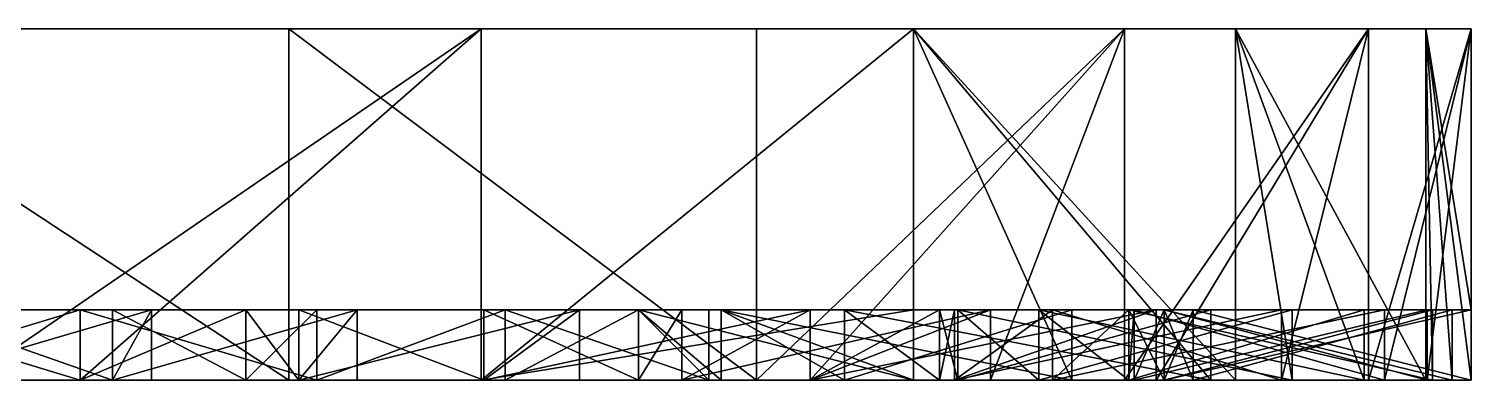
# Model space of a CAD drawing. Extents: x -15.8 to 15.2, y -17.4 to 0.1.
# Drawn here: x 4.87 to 15.15, y -17.4 to -14.89 of the extents above; entities that cross this region are included whole.
import ezdxf

# ---------------------------------------------------------------- set-up
doc = ezdxf.new("R2010")
doc.units = 0
doc.header["$MEASUREMENT"] = 0
doc.layers.add('LAYER14', color=7, linetype='CONTINUOUS')

msp = doc.modelspace()

# ---------------------------------------------------------------- linework, layer by layer
at = {"layer": 'LAYER14'}
for points in [[(2.903, -14.895, -12.981), (2.93, -14.895, -0.284), (6.72, -14.895, -11.624), (2.903, -14.895, -12.981)], [(6.72, -17.397, -11.624), (2.903, -14.895, -12.981), (6.72, -14.895, -11.624), (6.72, -17.397, -11.624)], [(2.903, -14.895, -12.981), (6.72, -17.397, -11.624), (2.903, -17.397, -12.981), (2.903, -14.895, -12.981)], [(6.72, -14.895, -11.624), (2.93, -14.895, -0.284), (3.46, -14.895, 0.647), (6.72, -14.895, -11.624)], [(6.72, -14.895, -11.624), (3.46, -14.895, 0.647), (3.73, -14.895, 1.684), (6.72, -14.895, -11.624)], [(6.72, -14.895, -11.624), (3.73, -14.895, 1.684), (4.434, -14.895, 16.958), (6.72, -14.895, -11.624)], [(6.72, -14.895, -11.624), (4.434, -14.895, 16.958), (8.093, -14.895, 15.218), (6.72, -14.895, -11.624)], [(4.434, -17.397, 16.958), (8.093, -14.895, 15.218), (4.434, -14.895, 16.958), (4.434, -17.397, 16.958)], [(8.093, -14.895, 15.218), (4.434, -17.397, 16.958), (5.233, -17.397, 16.578), (8.093, -14.895, 15.218)], [(8.093, -14.895, 15.218), (5.233, -17.397, 16.578), (8.093, -17.397, 15.218), (8.093, -14.895, 15.218)], [(6.72, -14.895, -11.624), (8.093, -14.895, 15.218), (10.056, -14.895, -9.325), (6.72, -14.895, -11.624)], [(10.056, -17.397, -9.325), (6.72, -14.895, -11.624), (10.056, -14.895, -9.325), (10.056, -17.397, -9.325)], [(6.72, -14.895, -11.624), (10.056, -17.397, -9.325), (6.72, -17.397, -11.624), (6.72, -14.895, -11.624)], [(10.056, -14.895, -9.325), (8.093, -14.895, 15.218), (11.176, -14.895, 12.591), (10.056, -14.895, -9.325)], [(8.093, -17.397, 15.218), (11.176, -14.895, 12.591), (8.093, -14.895, 15.218), (8.093, -17.397, 15.218)], [(11.176, -14.895, 12.591), (8.093, -17.397, 15.218), (11.176, -16.897, 12.591), (11.176, -14.895, 12.591)], [(10.056, -14.895, -9.325), (11.176, -14.895, 12.591), (12.683, -14.895, -6.242), (10.056, -14.895, -9.325)], [(12.683, -14.895, -6.242), (10.056, -17.397, -9.325), (10.056, -14.895, -9.325), (12.683, -14.895, -6.242)], [(10.056, -17.397, -9.325), (12.683, -14.895, -6.242), (10.44, -17.397, -8.874), (10.056, -17.397, -9.325)], [(10.44, -17.397, -8.874), (12.683, -14.895, -6.242), (11.727, -17.397, -7.363), (10.44, -17.397, -8.874)], [(12.683, -14.895, -6.242), (11.176, -14.895, 12.591), (13.475, -14.895, 9.256), (12.683, -14.895, -6.242)], [(11.176, -14.895, 12.591), (13.475, -17.397, 9.256), (13.475, -14.895, 9.256), (11.176, -14.895, 12.591)], [(13.475, -17.397, 9.256), (11.176, -14.895, 12.591), (13.298, -17.397, 9.513), (13.475, -17.397, 9.256)], [(13.298, -17.397, 9.513), (11.176, -14.895, 12.591), (12.306, -17.397, 10.953), (13.298, -17.397, 9.513)], [(12.306, -17.397, 10.953), (11.176, -14.895, 12.591), (11.176, -17.397, 12.591), (12.306, -17.397, 10.953)], [(11.176, -17.397, 12.591), (11.176, -14.895, 12.591), (11.176, -16.897, 12.591), (11.176, -17.397, 12.591)], [(11.727, -17.397, -7.363), (12.683, -14.895, -6.242), (12.683, -17.397, -6.242), (11.727, -17.397, -7.363)], [(12.683, -14.895, -6.242), (13.475, -14.895, 9.256), (14.422, -14.895, -2.583), (12.683, -14.895, -6.242)], [(14.422, -14.895, -2.583), (12.683, -17.397, -6.242), (12.683, -14.895, -6.242), (14.422, -14.895, -2.583)], [(12.683, -17.397, -6.242), (14.422, -14.895, -2.583), (12.909, -17.397, -5.766), (12.683, -17.397, -6.242)], [(12.909, -17.397, -5.766), (14.422, -14.895, -2.583), (13.803, -17.397, -3.886), (12.909, -17.397, -5.766)], [(14.422, -14.895, -2.583), (13.475, -14.895, 9.256), (14.832, -14.895, 5.439), (14.422, -14.895, -2.583)], [(13.475, -14.895, 9.256), (14.832, -17.397, 5.439), (14.832, -14.895, 5.439), (13.475, -14.895, 9.256)], [(14.832, -17.397, 5.439), (13.475, -14.895, 9.256), (14.391, -17.397, 6.68), (14.832, -17.397, 5.439)], [(14.391, -17.397, 6.68), (13.475, -14.895, 9.256), (13.879, -17.397, 8.119), (14.391, -17.397, 6.68)], [(13.879, -17.397, 8.119), (13.475, -14.895, 9.256), (13.475, -17.397, 9.256), (13.879, -17.397, 8.119)], [(13.803, -17.397, -3.886), (14.422, -14.895, -2.583), (14.422, -17.397, -2.583), (13.803, -17.397, -3.886)], [(14.422, -14.895, -2.583), (14.832, -14.895, 5.439), (15.155, -14.895, 1.401), (14.422, -14.895, -2.583)], [(15.155, -14.895, 1.401), (14.422, -17.397, -2.583), (14.422, -14.895, -2.583), (15.155, -14.895, 1.401)], [(14.422, -17.397, -2.583), (15.155, -14.895, 1.401), (14.536, -17.397, -1.963), (14.422, -17.397, -2.583)], [(14.536, -17.397, -1.963), (15.155, -14.895, 1.401), (14.841, -17.397, -0.304), (14.536, -17.397, -1.963)], [(14.832, -14.895, 5.439), (15.155, -16.897, 1.401), (15.155, -14.895, 1.401), (14.832, -14.895, 5.439)], [(15.155, -16.897, 1.401), (14.832, -14.895, 5.439), (15.155, -17.397, 1.401), (15.155, -16.897, 1.401)], [(15.155, -17.397, 1.401), (14.832, -14.895, 5.439), (15.019, -17.397, 3.102), (15.155, -17.397, 1.401)], [(15.019, -17.397, 3.102), (14.832, -14.895, 5.439), (14.88, -17.397, 4.836), (15.019, -17.397, 3.102)], [(14.88, -17.397, 4.836), (14.832, -14.895, 5.439), (14.832, -17.397, 5.439), (14.88, -17.397, 4.836)], [(14.841, -17.397, -0.304), (15.155, -14.895, 1.401), (15.155, -17.397, 1.401), (14.841, -17.397, -0.304)], [(15.155, -17.397, 1.401), (15.155, -14.895, 1.401), (15.155, -16.897, 1.401), (15.155, -17.397, 1.401)], [(-7.342, -16.897, 13.712), (-7.434, -16.897, -9.255), (9.805, -16.897, 10.981), (-7.342, -16.897, 13.712)], [(-7.1, -16.897, -9.511), (9.805, -16.897, 10.981), (-7.434, -16.897, -9.255), (-7.1, -16.897, -9.511)], [(-7.342, -16.897, 13.712), (9.805, -16.897, 10.981), (-7.1, -16.897, 13.898), (-7.342, -16.897, 13.712)], [(-7.1, -16.897, 13.898), (9.805, -16.897, 10.981), (-5.715, -16.897, 14.472), (-7.1, -16.897, 13.898)], [(9.805, -16.897, 10.981), (-7.1, -16.897, -9.511), (-6.649, -16.897, -9.698), (9.805, -16.897, 10.981)], [(9.805, -16.897, 10.981), (-6.649, -16.897, -9.698), (-5.816, -16.897, -10.043), (9.805, -16.897, 10.981)], [(9.805, -16.897, 10.981), (-5.816, -16.897, -10.043), (-5.01, -16.897, -10.377), (9.805, -16.897, 10.981)], [(-5.715, -16.897, 14.472), (9.805, -16.897, 10.981), (-4.287, -16.897, 15.063), (-5.715, -16.897, 14.472)], [(9.805, -16.897, 10.981), (-5.01, -16.897, -10.377), (-4.2, -16.897, -10.713), (9.805, -16.897, 10.981)], [(-4.287, -16.897, 15.063), (9.805, -16.897, 10.981), (-3.84, -16.897, 15.249), (-4.287, -16.897, 15.063)], [(9.805, -16.897, 10.981), (-4.2, -16.897, -10.713), (-3.84, -16.897, -10.861), (9.805, -16.897, 10.981)], [(-3.84, -16.897, 15.249), (9.805, -16.897, 10.981), (-2.78, -16.897, 15.388), (-3.84, -16.897, 15.249)], [(9.805, -16.897, 10.981), (-3.84, -16.897, -10.861), (-3.312, -16.897, -10.931), (9.805, -16.897, 10.981)], [(9.805, -16.897, 10.981), (-3.312, -16.897, -10.931), (-2.407, -16.897, -11.05), (9.805, -16.897, 10.981)], [(-2.78, -16.897, 15.388), (9.805, -16.897, 10.981), (-1.335, -16.897, 15.578), (-2.78, -16.897, 15.388)], [(9.805, -16.897, 10.981), (-2.407, -16.897, -11.05), (-1.379, -16.897, -11.186), (9.805, -16.897, 10.981)], [(9.805, -16.897, 10.981), (-1.379, -16.897, -11.186), (-0.342, -16.897, -11.322), (9.805, -16.897, 10.981)], [(-1.335, -16.897, 15.578), (9.805, -16.897, 10.981), (-0.342, -16.897, 15.709), (-1.335, -16.897, 15.578)], [(-0.342, -16.897, 15.709), (9.805, -16.897, 10.981), (0.303, -16.897, 15.624), (-0.342, -16.897, 15.709)], [(9.805, -16.897, 10.981), (-0.342, -16.897, -11.322), (0.595, -16.897, -11.199), (9.805, -16.897, 10.981)], [(0.303, -16.897, 15.624), (9.805, -16.897, 10.981), (2.095, -16.897, 15.388), (0.303, -16.897, 15.624)], [(9.805, -16.897, 10.981), (0.595, -16.897, -11.199), (1.034, -16.897, -11.141), (9.805, -16.897, 10.981)], [(9.805, -16.897, 10.981), (1.034, -16.897, -11.141), (2.344, -16.897, -10.968), (9.805, -16.897, 10.981)], [(2.095, -16.897, 15.388), (9.805, -16.897, 10.981), (3.156, -16.897, 15.249), (2.095, -16.897, 15.388)], [(9.805, -16.897, 10.981), (2.344, -16.897, -10.968), (3.156, -16.897, -10.861), (9.805, -16.897, 10.981)], [(3.156, -16.897, 15.249), (9.805, -16.897, 10.981), (3.578, -16.897, 15.074), (3.156, -16.897, 15.249)], [(9.805, -16.897, 10.981), (3.156, -16.897, -10.861), (4.029, -16.897, -10.5), (9.805, -16.897, 10.981)], [(3.578, -17.397, 15.074), (5.233, -16.897, 14.388), (3.578, -16.897, 15.074), (3.578, -17.397, 15.074)], [(5.233, -16.897, 14.388), (3.578, -17.397, 15.074), (5.233, -17.397, 14.388), (5.233, -16.897, 14.388)], [(3.578, -16.897, 15.074), (9.805, -16.897, 10.981), (5.233, -16.897, 14.388), (3.578, -16.897, 15.074)], [(5.233, -16.897, 16.578), (3.578, -16.897, 15.074), (5.233, -16.897, 14.388), (5.233, -16.897, 16.578)], [(5.233, -17.397, 16.578), (3.578, -16.897, 15.074), (5.233, -16.897, 16.578), (5.233, -17.397, 16.578)], [(3.578, -16.897, 15.074), (5.233, -17.397, 16.578), (3.578, -17.397, 15.074), (3.578, -16.897, 15.074)], [(5.462, -17.397, -9.906), (4.029, -16.897, -10.5), (5.462, -16.897, -9.906), (5.462, -17.397, -9.906)], [(4.029, -16.897, -10.5), (5.462, -17.397, -9.906), (4.029, -17.397, -10.5), (4.029, -16.897, -10.5)], [(9.805, -16.897, 10.981), (4.029, -16.897, -10.5), (5.462, -16.897, -9.906), (9.805, -16.897, 10.981)], [(5.742, -16.897, -11.972), (5.462, -16.897, -9.906), (4.029, -16.897, -10.5), (5.742, -16.897, -11.972)], [(4.029, -17.397, -10.5), (5.742, -16.897, -11.972), (4.029, -16.897, -10.5), (4.029, -17.397, -10.5)], [(5.742, -16.897, -11.972), (4.029, -17.397, -10.5), (5.742, -17.397, -11.972), (5.742, -16.897, -11.972)], [(5.233, -16.897, 14.388), (9.805, -16.897, 10.981), (6.415, -16.897, 13.898), (5.233, -16.897, 14.388)], [(6.415, -16.897, 13.898), (6.921, -16.897, 15.775), (5.233, -16.897, 14.388), (6.415, -16.897, 13.898)], [(5.233, -17.397, 16.578), (5.233, -16.897, 14.388), (5.233, -17.397, 14.388), (5.233, -17.397, 16.578)], [(5.233, -16.897, 14.388), (5.233, -17.397, 16.578), (5.233, -16.897, 16.578), (5.233, -16.897, 14.388)], [(6.921, -17.397, 15.775), (5.233, -16.897, 14.388), (6.921, -16.897, 15.775), (6.921, -17.397, 15.775)], [(5.233, -16.897, 14.388), (6.921, -17.397, 15.775), (5.233, -17.397, 14.388), (5.233, -16.897, 14.388)], [(5.233, -17.397, 14.388), (6.415, -16.897, 13.898), (5.233, -16.897, 14.388), (5.233, -17.397, 14.388)], [(6.415, -16.897, 13.898), (5.233, -17.397, 14.388), (6.415, -17.397, 13.898), (6.415, -16.897, 13.898)], [(9.805, -16.897, 10.981), (5.462, -16.897, -9.906), (6.415, -16.897, -9.511), (9.805, -16.897, 10.981)], [(7.208, -16.897, -11.288), (6.415, -16.897, -9.511), (5.462, -16.897, -9.906), (7.208, -16.897, -11.288)], [(5.462, -17.397, -9.906), (7.208, -16.897, -11.288), (5.462, -16.897, -9.906), (5.462, -17.397, -9.906)], [(7.208, -16.897, -11.288), (5.462, -17.397, -9.906), (7.208, -17.397, -11.288), (7.208, -16.897, -11.288)], [(5.462, -17.397, -9.906), (5.742, -16.897, -11.972), (5.742, -17.397, -11.972), (5.462, -17.397, -9.906)], [(5.742, -16.897, -11.972), (5.462, -17.397, -9.906), (5.462, -16.897, -9.906), (5.742, -16.897, -11.972)], [(6.415, -17.397, -9.511), (5.462, -16.897, -9.906), (6.415, -16.897, -9.511), (6.415, -17.397, -9.511)], [(5.462, -16.897, -9.906), (6.415, -17.397, -9.511), (5.462, -17.397, -9.906), (5.462, -16.897, -9.906)], [(6.415, -16.897, 13.898), (9.805, -16.897, 10.981), (6.921, -16.897, 13.51), (6.415, -16.897, 13.898)], [(9.805, -16.897, 10.981), (6.415, -16.897, -9.511), (6.791, -16.897, -9.223), (9.805, -16.897, 10.981)], [(6.415, -16.897, -9.511), (7.208, -16.897, -11.288), (6.791, -16.897, -9.223), (6.415, -16.897, -9.511)], [(6.791, -17.397, -9.223), (6.415, -16.897, -9.511), (6.791, -16.897, -9.223), (6.791, -17.397, -9.223)], [(6.415, -16.897, -9.511), (6.791, -17.397, -9.223), (6.415, -17.397, -9.511), (6.415, -16.897, -9.511)], [(6.921, -16.897, 15.775), (6.415, -16.897, 13.898), (6.921, -16.897, 13.51), (6.921, -16.897, 15.775)], [(6.415, -17.397, 13.898), (6.921, -16.897, 13.51), (6.415, -16.897, 13.898), (6.415, -17.397, 13.898)], [(6.921, -16.897, 13.51), (6.415, -17.397, 13.898), (6.921, -17.397, 13.51), (6.921, -16.897, 13.51)], [(8.111, -17.397, -8.21), (6.791, -16.897, -9.223), (8.111, -16.897, -8.21), (8.111, -17.397, -8.21)], [(6.791, -16.897, -9.223), (8.111, -17.397, -8.21), (6.791, -17.397, -9.223), (6.791, -16.897, -9.223)], [(9.805, -16.897, 10.981), (6.791, -16.897, -9.223), (8.111, -16.897, -8.21), (9.805, -16.897, 10.981)], [(8.795, -16.897, -10.194), (8.111, -16.897, -8.21), (6.791, -16.897, -9.223), (8.795, -16.897, -10.194)], [(6.791, -17.397, -9.223), (8.795, -16.897, -10.194), (6.791, -16.897, -9.223), (6.791, -17.397, -9.223)], [(8.795, -16.897, -10.194), (6.791, -17.397, -9.223), (8.795, -17.397, -10.194), (8.795, -16.897, -10.194)], [(6.791, -17.397, -9.223), (7.208, -16.897, -11.288), (7.208, -17.397, -11.288), (6.791, -17.397, -9.223)], [(7.208, -16.897, -11.288), (6.791, -17.397, -9.223), (6.791, -16.897, -9.223), (7.208, -16.897, -11.288)], [(6.921, -17.397, 13.51), (8.263, -16.897, 12.48), (6.921, -16.897, 13.51), (6.921, -17.397, 13.51)], [(8.263, -16.897, 12.48), (6.921, -17.397, 13.51), (8.263, -17.397, 12.48), (8.263, -16.897, 12.48)], [(6.921, -16.897, 13.51), (9.805, -16.897, 10.981), (8.263, -16.897, 12.48), (6.921, -16.897, 13.51)], [(8.263, -16.897, 15.074), (6.921, -16.897, 13.51), (8.263, -16.897, 12.48), (8.263, -16.897, 15.074)], [(6.921, -17.397, 15.775), (6.921, -16.897, 13.51), (6.921, -17.397, 13.51), (6.921, -17.397, 15.775)], [(6.921, -16.897, 13.51), (6.921, -17.397, 15.775), (6.921, -16.897, 15.775), (6.921, -16.897, 13.51)], [(8.263, -16.897, 15.074), (6.921, -17.397, 13.51), (6.921, -16.897, 13.51), (8.263, -16.897, 15.074)], [(6.921, -17.397, 13.51), (8.263, -16.897, 15.074), (8.263, -17.397, 15.074), (6.921, -17.397, 13.51)], [(11.176, -16.897, 12.591), (8.093, -17.397, 15.218), (11.176, -17.397, 12.591), (11.176, -16.897, 12.591)], [(9.805, -16.897, 10.981), (8.111, -16.897, -8.21), (9.214, -16.897, -7.363), (9.805, -16.897, 10.981)], [(10.44, -16.897, -8.874), (9.214, -16.897, -7.363), (8.111, -16.897, -8.21), (10.44, -16.897, -8.874)], [(8.111, -17.397, -8.21), (10.44, -16.897, -8.874), (8.111, -16.897, -8.21), (8.111, -17.397, -8.21)], [(10.44, -16.897, -8.874), (8.111, -17.397, -8.21), (10.44, -17.397, -8.874), (10.44, -16.897, -8.874)], [(8.111, -17.397, -8.21), (8.795, -16.897, -10.194), (8.795, -17.397, -10.194), (8.111, -17.397, -8.21)], [(8.795, -16.897, -10.194), (8.111, -17.397, -8.21), (8.111, -16.897, -8.21), (8.795, -16.897, -10.194)], [(9.214, -17.397, -7.363), (8.111, -16.897, -8.21), (9.214, -16.897, -7.363), (9.214, -17.397, -7.363)], [(8.111, -16.897, -8.21), (9.214, -17.397, -7.363), (8.111, -17.397, -8.21), (8.111, -16.897, -8.21)], [(8.263, -16.897, 12.48), (9.805, -16.897, 10.981), (9.214, -16.897, 11.75), (8.263, -16.897, 12.48)], [(9.718, -16.897, 13.834), (8.263, -16.897, 12.48), (9.214, -16.897, 11.75), (9.718, -16.897, 13.834)], [(8.263, -17.397, 15.074), (8.263, -16.897, 12.48), (8.263, -17.397, 12.48), (8.263, -17.397, 15.074)], [(8.263, -16.897, 12.48), (8.263, -17.397, 15.074), (8.263, -16.897, 15.074), (8.263, -16.897, 12.48)], [(9.718, -17.397, 13.834), (8.263, -16.897, 12.48), (9.718, -16.897, 13.834), (9.718, -17.397, 13.834)], [(8.263, -16.897, 12.48), (9.718, -17.397, 13.834), (8.263, -17.397, 12.48), (8.263, -16.897, 12.48)], [(8.263, -17.397, 12.48), (9.214, -16.897, 11.75), (8.263, -16.897, 12.48), (8.263, -17.397, 12.48)], [(9.214, -16.897, 11.75), (8.263, -17.397, 12.48), (9.214, -17.397, 11.75), (9.214, -16.897, 11.75)], [(9.805, -16.897, 10.981), (9.214, -16.897, -7.363), (9.524, -16.897, -6.959), (9.805, -16.897, 10.981)], [(9.214, -16.897, -7.363), (10.44, -16.897, -8.874), (9.524, -16.897, -6.959), (9.214, -16.897, -7.363)], [(9.524, -16.897, -6.959), (9.214, -17.397, -7.363), (9.214, -16.897, -7.363), (9.524, -16.897, -6.959)], [(9.214, -17.397, -7.363), (9.524, -16.897, -6.959), (9.524, -17.397, -6.959), (9.214, -17.397, -7.363)], [(9.214, -16.897, 11.75), (9.805, -17.397, 10.981), (9.805, -16.897, 10.981), (9.214, -16.897, 11.75)], [(9.805, -17.397, 10.981), (9.214, -16.897, 11.75), (9.214, -17.397, 11.75), (9.805, -17.397, 10.981)], [(11.176, -16.897, 12.591), (9.214, -16.897, 11.75), (9.805, -16.897, 10.981), (11.176, -16.897, 12.591)], [(9.718, -17.397, 13.834), (9.214, -16.897, 11.75), (9.214, -17.397, 11.75), (9.718, -17.397, 13.834)], [(9.214, -16.897, 11.75), (9.718, -17.397, 13.834), (9.718, -16.897, 13.834), (9.214, -16.897, 11.75)], [(11.176, -17.397, 12.591), (9.214, -16.897, 11.75), (11.176, -16.897, 12.591), (11.176, -17.397, 12.591)], [(9.214, -16.897, 11.75), (11.176, -17.397, 12.591), (9.214, -17.397, 11.75), (9.214, -16.897, 11.75)], [(10.44, -16.897, -5.766), (9.524, -17.397, -6.959), (9.524, -16.897, -6.959), (10.44, -16.897, -5.766)], [(9.524, -17.397, -6.959), (10.44, -16.897, -5.766), (10.44, -17.397, -5.766), (9.524, -17.397, -6.959)], [(9.805, -16.897, 10.981), (9.524, -16.897, -6.959), (10.44, -16.897, -5.766), (9.805, -16.897, 10.981)], [(9.524, -17.397, -6.959), (10.44, -16.897, -8.874), (10.44, -17.397, -8.874), (9.524, -17.397, -6.959)], [(10.44, -16.897, -8.874), (9.524, -17.397, -6.959), (9.524, -16.897, -6.959), (10.44, -16.897, -8.874)], [(9.524, -17.397, -6.959), (11.727, -16.897, -7.363), (9.524, -16.897, -6.959), (9.524, -17.397, -6.959)], [(11.727, -16.897, -7.363), (9.524, -17.397, -6.959), (11.727, -17.397, -7.363), (11.727, -16.897, -7.363)], [(11.727, -16.897, -7.363), (10.44, -16.897, -5.766), (9.524, -16.897, -6.959), (11.727, -16.897, -7.363)], [(9.805, -16.897, 10.981), (10.684, -17.397, 9.835), (10.684, -16.897, 9.835), (9.805, -16.897, 10.981)], [(10.684, -17.397, 9.835), (9.805, -16.897, 10.981), (9.805, -17.397, 10.981), (10.684, -17.397, 9.835)], [(9.805, -16.897, 10.981), (10.44, -16.897, -5.766), (10.684, -16.897, 9.835), (9.805, -16.897, 10.981)], [(12.306, -16.897, 10.953), (9.805, -16.897, 10.981), (10.684, -16.897, 9.835), (12.306, -16.897, 10.953)], [(11.176, -17.397, 12.591), (9.805, -16.897, 10.981), (9.805, -17.397, 10.981), (11.176, -17.397, 12.591)], [(9.805, -16.897, 10.981), (11.176, -17.397, 12.591), (11.176, -16.897, 12.591), (9.805, -16.897, 10.981)], [(12.306, -17.397, 10.953), (9.805, -16.897, 10.981), (12.306, -16.897, 10.953), (12.306, -17.397, 10.953)], [(9.805, -16.897, 10.981), (12.306, -17.397, 10.953), (9.805, -17.397, 10.981), (9.805, -16.897, 10.981)], [(10.684, -16.897, 9.835), (10.44, -16.897, -5.766), (11.362, -16.897, -4.564), (10.684, -16.897, 9.835)], [(12.909, -16.897, -5.766), (11.362, -16.897, -4.564), (10.44, -16.897, -5.766), (12.909, -16.897, -5.766)], [(10.44, -17.397, -5.766), (12.909, -16.897, -5.766), (10.44, -16.897, -5.766), (10.44, -17.397, -5.766)], [(12.909, -16.897, -5.766), (10.44, -17.397, -5.766), (12.909, -17.397, -5.766), (12.909, -16.897, -5.766)], [(10.44, -17.397, -5.766), (11.727, -16.897, -7.363), (11.727, -17.397, -7.363), (10.44, -17.397, -5.766)], [(11.727, -16.897, -7.363), (10.44, -17.397, -5.766), (10.44, -16.897, -5.766), (11.727, -16.897, -7.363)], [(11.362, -16.897, -4.564), (10.44, -17.397, -5.766), (10.44, -16.897, -5.766), (11.362, -16.897, -4.564)], [(10.44, -17.397, -5.766), (11.362, -16.897, -4.564), (11.362, -17.397, -4.564), (10.44, -17.397, -5.766)], [(10.684, -16.897, 9.835), (11.362, -16.897, -4.564), (11.362, -16.897, 8.951), (10.684, -16.897, 9.835)], [(11.362, -16.897, 8.951), (13.298, -16.897, 9.513), (10.684, -16.897, 9.835), (11.362, -16.897, 8.951)], [(10.684, -17.397, 9.835), (12.306, -16.897, 10.953), (10.684, -16.897, 9.835), (10.684, -17.397, 9.835)], [(12.306, -16.897, 10.953), (10.684, -17.397, 9.835), (12.306, -17.397, 10.953), (12.306, -16.897, 10.953)], [(13.298, -17.397, 9.513), (10.684, -16.897, 9.835), (13.298, -16.897, 9.513), (13.298, -17.397, 9.513)], [(10.684, -16.897, 9.835), (13.298, -17.397, 9.513), (10.684, -17.397, 9.835), (10.684, -16.897, 9.835)], [(10.684, -16.897, 9.835), (11.362, -17.397, 8.951), (11.362, -16.897, 8.951), (10.684, -16.897, 9.835)], [(11.362, -17.397, 8.951), (10.684, -16.897, 9.835), (10.684, -17.397, 9.835), (11.362, -17.397, 8.951)], [(11.362, -16.897, 8.951), (11.362, -16.897, -4.564), (11.494, -16.897, 8.634), (11.362, -16.897, 8.951)], [(11.494, -16.897, 8.634), (11.362, -16.897, -4.564), (11.47, -16.897, -4.303), (11.494, -16.897, 8.634)], [(11.362, -16.897, -4.564), (12.909, -16.897, -5.766), (11.47, -16.897, -4.303), (11.362, -16.897, -4.564)], [(13.298, -16.897, 9.513), (11.362, -16.897, 8.951), (11.494, -16.897, 8.634), (13.298, -16.897, 9.513)], [(11.47, -16.897, -4.303), (11.362, -17.397, -4.564), (11.362, -16.897, -4.564), (11.47, -16.897, -4.303)], [(11.362, -17.397, -4.564), (11.47, -16.897, -4.303), (11.47, -17.397, -4.303), (11.362, -17.397, -4.564)], [(11.362, -16.897, 8.951), (11.494, -17.397, 8.634), (11.494, -16.897, 8.634), (11.362, -16.897, 8.951)], [(11.494, -17.397, 8.634), (11.362, -16.897, 8.951), (11.362, -17.397, 8.951), (11.494, -17.397, 8.634)], [(12.169, -16.897, -2.617), (11.47, -17.397, -4.303), (11.47, -16.897, -4.303), (12.169, -16.897, -2.617)], [(11.47, -17.397, -4.303), (12.169, -16.897, -2.617), (12.169, -17.397, -2.617), (11.47, -17.397, -4.303)], [(11.494, -16.897, 8.634), (11.47, -16.897, -4.303), (12.169, -16.897, -2.617), (11.494, -16.897, 8.634)], [(13.803, -16.897, -3.886), (12.169, -16.897, -2.617), (11.47, -16.897, -4.303), (13.803, -16.897, -3.886)], [(11.47, -17.397, -4.303), (13.803, -16.897, -3.886), (11.47, -16.897, -4.303), (11.47, -17.397, -4.303)], [(13.803, -16.897, -3.886), (11.47, -17.397, -4.303), (13.803, -17.397, -3.886), (13.803, -16.897, -3.886)], [(11.47, -17.397, -4.303), (12.909, -16.897, -5.766), (12.909, -17.397, -5.766), (11.47, -17.397, -4.303)], [(12.909, -16.897, -5.766), (11.47, -17.397, -4.303), (11.47, -16.897, -4.303), (12.909, -16.897, -5.766)], [(11.494, -16.897, 8.634), (12.169, -16.897, -2.617), (12.072, -16.897, 7.238), (11.494, -16.897, 8.634)], [(13.879, -16.897, 8.119), (11.494, -16.897, 8.634), (12.072, -16.897, 7.238), (13.879, -16.897, 8.119)], [(11.494, -16.897, 8.634), (12.072, -17.397, 7.238), (12.072, -16.897, 7.238), (11.494, -16.897, 8.634)], [(12.072, -17.397, 7.238), (11.494, -16.897, 8.634), (11.494, -17.397, 8.634), (12.072, -17.397, 7.238)], [(11.494, -17.397, 8.634), (13.298, -16.897, 9.513), (11.494, -16.897, 8.634), (11.494, -17.397, 8.634)], [(13.298, -16.897, 9.513), (11.494, -17.397, 8.634), (13.298, -17.397, 9.513), (13.298, -16.897, 9.513)], [(13.879, -17.397, 8.119), (11.494, -16.897, 8.634), (13.879, -16.897, 8.119), (13.879, -17.397, 8.119)], [(11.494, -16.897, 8.634), (13.879, -17.397, 8.119), (11.494, -17.397, 8.634), (11.494, -16.897, 8.634)], [(12.072, -16.897, 7.238), (12.712, -17.397, 5.691), (12.712, -16.897, 5.691), (12.072, -16.897, 7.238)], [(12.712, -17.397, 5.691), (12.072, -16.897, 7.238), (12.072, -17.397, 7.238), (12.712, -17.397, 5.691)], [(12.072, -16.897, 7.238), (12.169, -16.897, -2.617), (12.712, -16.897, 5.691), (12.072, -16.897, 7.238)], [(14.391, -16.897, 6.68), (12.072, -16.897, 7.238), (12.712, -16.897, 5.691), (14.391, -16.897, 6.68)], [(12.072, -17.397, 7.238), (13.879, -16.897, 8.119), (12.072, -16.897, 7.238), (12.072, -17.397, 7.238)], [(13.879, -16.897, 8.119), (12.072, -17.397, 7.238), (13.879, -17.397, 8.119), (13.879, -16.897, 8.119)], [(14.391, -17.397, 6.68), (12.072, -16.897, 7.238), (14.391, -16.897, 6.68), (14.391, -17.397, 6.68)], [(12.072, -16.897, 7.238), (14.391, -17.397, 6.68), (12.072, -17.397, 7.238), (12.072, -16.897, 7.238)], [(12.712, -16.897, 5.691), (12.169, -16.897, -2.617), (12.712, -16.897, -1.305), (12.712, -16.897, 5.691)], [(14.536, -16.897, -1.963), (12.712, -16.897, -1.305), (12.169, -16.897, -2.617), (14.536, -16.897, -1.963)], [(12.169, -17.397, -2.617), (14.536, -16.897, -1.963), (12.169, -16.897, -2.617), (12.169, -17.397, -2.617)], [(14.536, -16.897, -1.963), (12.169, -17.397, -2.617), (14.536, -17.397, -1.963), (14.536, -16.897, -1.963)], [(13.803, -17.397, -3.886), (12.169, -16.897, -2.617), (13.803, -16.897, -3.886), (13.803, -17.397, -3.886)], [(12.169, -16.897, -2.617), (13.803, -17.397, -3.886), (12.169, -17.397, -2.617), (12.169, -16.897, -2.617)], [(12.712, -16.897, -1.305), (12.169, -17.397, -2.617), (12.169, -16.897, -2.617), (12.712, -16.897, -1.305)], [(12.169, -17.397, -2.617), (12.712, -16.897, -1.305), (12.712, -17.397, -1.305), (12.169, -17.397, -2.617)], [(12.712, -16.897, 5.691), (12.712, -16.897, -1.305), (12.965, -16.897, 3.771), (12.712, -16.897, 5.691)], [(12.965, -16.897, 3.771), (12.712, -16.897, -1.305), (12.75, -16.897, -1.017), (12.965, -16.897, 3.771)], [(12.712, -16.897, -1.305), (14.536, -16.897, -1.963), (12.75, -16.897, -1.017), (12.712, -16.897, -1.305)], [(14.88, -16.897, 4.836), (12.712, -16.897, 5.691), (12.965, -16.897, 3.771), (14.88, -16.897, 4.836)], [(12.712, -16.897, 5.691), (12.965, -17.397, 3.771), (12.965, -16.897, 3.771), (12.712, -16.897, 5.691)], [(12.965, -17.397, 3.771), (12.712, -16.897, 5.691), (12.712, -17.397, 5.691), (12.965, -17.397, 3.771)], [(12.712, -17.397, 5.691), (14.391, -16.897, 6.68), (12.712, -16.897, 5.691), (12.712, -17.397, 5.691)], [(14.391, -16.897, 6.68), (12.712, -17.397, 5.691), (14.391, -17.397, 6.68), (14.391, -16.897, 6.68)], [(14.88, -17.397, 4.836), (12.712, -16.897, 5.691), (14.88, -16.897, 4.836), (14.88, -17.397, 4.836)], [(12.712, -16.897, 5.691), (14.88, -17.397, 4.836), (12.712, -17.397, 5.691), (12.712, -16.897, 5.691)], [(12.75, -16.897, -1.017), (12.712, -17.397, -1.305), (12.712, -16.897, -1.305), (12.75, -16.897, -1.017)], [(12.712, -17.397, -1.305), (12.75, -16.897, -1.017), (12.75, -17.397, -1.017), (12.712, -17.397, -1.305)], [(12.965, -16.897, 0.616), (12.75, -17.397, -1.017), (12.75, -16.897, -1.017), (12.965, -16.897, 0.616)], [(12.75, -17.397, -1.017), (12.965, -16.897, 0.616), (12.965, -17.397, 0.616), (12.75, -17.397, -1.017)], [(12.965, -16.897, 3.771), (12.75, -16.897, -1.017), (12.965, -16.897, 0.616), (12.965, -16.897, 3.771)], [(14.841, -16.897, -0.304), (12.965, -16.897, 0.616), (12.75, -16.897, -1.017), (14.841, -16.897, -0.304)], [(12.75, -17.397, -1.017), (14.841, -16.897, -0.304), (12.75, -16.897, -1.017), (12.75, -17.397, -1.017)], [(14.841, -16.897, -0.304), (12.75, -17.397, -1.017), (14.841, -17.397, -0.304), (14.841, -16.897, -0.304)], [(14.536, -17.397, -1.963), (12.75, -16.897, -1.017), (14.536, -16.897, -1.963), (14.536, -17.397, -1.963)], [(12.75, -16.897, -1.017), (14.536, -17.397, -1.963), (12.75, -17.397, -1.017), (12.75, -16.897, -1.017)], [(12.965, -16.897, 3.771), (13.173, -17.397, 2.193), (13.173, -16.897, 2.193), (12.965, -16.897, 3.771)], [(13.173, -17.397, 2.193), (12.965, -16.897, 3.771), (12.965, -17.397, 3.771), (13.173, -17.397, 2.193)], [(12.965, -16.897, 3.771), (12.965, -16.897, 0.616), (13.173, -16.897, 2.193), (12.965, -16.897, 3.771)], [(15.155, -16.897, 1.401), (13.173, -16.897, 2.193), (12.965, -16.897, 0.616), (15.155, -16.897, 1.401)], [(15.019, -16.897, 3.102), (12.965, -16.897, 3.771), (13.173, -16.897, 2.193), (15.019, -16.897, 3.102)], [(12.965, -17.397, 0.616), (15.155, -16.897, 1.401), (12.965, -16.897, 0.616), (12.965, -17.397, 0.616)], [(15.155, -16.897, 1.401), (12.965, -17.397, 0.616), (15.155, -17.397, 1.401), (15.155, -16.897, 1.401)], [(14.841, -17.397, -0.304), (12.965, -16.897, 0.616), (14.841, -16.897, -0.304), (14.841, -17.397, -0.304)], [(12.965, -16.897, 0.616), (14.841, -17.397, -0.304), (12.965, -17.397, 0.616), (12.965, -16.897, 0.616)], [(13.173, -16.897, 2.193), (12.965, -17.397, 0.616), (12.965, -16.897, 0.616), (13.173, -16.897, 2.193)], [(12.965, -17.397, 0.616), (13.173, -16.897, 2.193), (13.173, -17.397, 2.193), (12.965, -17.397, 0.616)], [(12.965, -17.397, 3.771), (14.88, -16.897, 4.836), (12.965, -16.897, 3.771), (12.965, -17.397, 3.771)], [(14.88, -16.897, 4.836), (12.965, -17.397, 3.771), (14.88, -17.397, 4.836), (14.88, -16.897, 4.836)], [(15.019, -17.397, 3.102), (12.965, -16.897, 3.771), (15.019, -16.897, 3.102), (15.019, -17.397, 3.102)], [(12.965, -16.897, 3.771), (15.019, -17.397, 3.102), (12.965, -17.397, 3.771), (12.965, -16.897, 3.771)], [(13.173, -17.397, 2.193), (15.019, -16.897, 3.102), (13.173, -16.897, 2.193), (13.173, -17.397, 2.193)], [(15.019, -16.897, 3.102), (13.173, -17.397, 2.193), (15.019, -17.397, 3.102), (15.019, -16.897, 3.102)], [(15.155, -17.397, 1.401), (13.173, -16.897, 2.193), (15.155, -16.897, 1.401), (15.155, -17.397, 1.401)], [(13.173, -16.897, 2.193), (15.155, -17.397, 1.401), (13.173, -17.397, 2.193), (13.173, -16.897, 2.193)], [(2.903, -17.397, -12.981), (6.72, -17.397, -11.624), (5.742, -17.397, -11.972), (2.903, -17.397, -12.981)], [(2.903, -17.397, -12.981), (5.742, -17.397, -11.972), (4.029, -17.397, -12.581), (2.903, -17.397, -12.981)], [(4.434, -17.397, 16.958), (3.578, -17.397, 15.074), (5.233, -17.397, 16.578), (4.434, -17.397, 16.958)], [(3.578, -17.397, 15.074), (4.029, -17.397, -10.5), (5.233, -17.397, 14.388), (3.578, -17.397, 15.074)], [(5.742, -17.397, -11.972), (4.029, -17.397, -10.5), (4.029, -17.397, -12.581), (5.742, -17.397, -11.972)], [(5.233, -17.397, 14.388), (4.029, -17.397, -10.5), (5.462, -17.397, -9.906), (5.233, -17.397, 14.388)], [(8.093, -17.397, 15.218), (5.233, -17.397, 16.578), (6.921, -17.397, 15.775), (8.093, -17.397, 15.218)], [(6.921, -17.397, 15.775), (5.233, -17.397, 16.578), (5.233, -17.397, 14.388), (6.921, -17.397, 15.775)], [(5.233, -17.397, 14.388), (5.462, -17.397, -9.906), (6.415, -17.397, 13.898), (5.233, -17.397, 14.388)], [(5.742, -17.397, -11.972), (7.208, -17.397, -11.288), (5.462, -17.397, -9.906), (5.742, -17.397, -11.972)], [(6.415, -17.397, 13.898), (5.462, -17.397, -9.906), (6.415, -17.397, -9.511), (6.415, -17.397, 13.898)], [(7.208, -17.397, -11.288), (5.742, -17.397, -11.972), (6.72, -17.397, -11.624), (7.208, -17.397, -11.288)], [(6.415, -17.397, 13.898), (6.415, -17.397, -9.511), (6.921, -17.397, 13.51), (6.415, -17.397, 13.898)], [(6.921, -17.397, 13.51), (6.415, -17.397, -9.511), (6.791, -17.397, -9.223), (6.921, -17.397, 13.51)], [(6.72, -17.397, -11.624), (10.056, -17.397, -9.325), (8.795, -17.397, -10.194), (6.72, -17.397, -11.624)], [(6.72, -17.397, -11.624), (8.795, -17.397, -10.194), (7.208, -17.397, -11.288), (6.72, -17.397, -11.624)], [(8.795, -17.397, -10.194), (6.791, -17.397, -9.223), (7.208, -17.397, -11.288), (8.795, -17.397, -10.194)], [(6.921, -17.397, 13.51), (6.791, -17.397, -9.223), (8.111, -17.397, -8.21), (6.921, -17.397, 13.51)], [(8.263, -17.397, 15.074), (6.921, -17.397, 15.775), (6.921, -17.397, 13.51), (8.263, -17.397, 15.074)], [(6.921, -17.397, 15.775), (8.263, -17.397, 15.074), (8.093, -17.397, 15.218), (6.921, -17.397, 15.775)], [(6.921, -17.397, 13.51), (8.111, -17.397, -8.21), (8.263, -17.397, 12.48), (6.921, -17.397, 13.51)], [(8.263, -17.397, 15.074), (9.718, -17.397, 13.834), (8.093, -17.397, 15.218), (8.263, -17.397, 15.074)], [(11.176, -17.397, 12.591), (8.093, -17.397, 15.218), (9.718, -17.397, 13.834), (11.176, -17.397, 12.591)], [(8.795, -17.397, -10.194), (10.44, -17.397, -8.874), (8.111, -17.397, -8.21), (8.795, -17.397, -10.194)], [(8.263, -17.397, 12.48), (8.111, -17.397, -8.21), (9.214, -17.397, -7.363), (8.263, -17.397, 12.48)], [(9.718, -17.397, 13.834), (8.263, -17.397, 15.074), (8.263, -17.397, 12.48), (9.718, -17.397, 13.834)], [(8.263, -17.397, 12.48), (9.214, -17.397, -7.363), (9.214, -17.397, 11.75), (8.263, -17.397, 12.48)], [(10.44, -17.397, -8.874), (8.795, -17.397, -10.194), (10.056, -17.397, -9.325), (10.44, -17.397, -8.874)], [(11.176, -17.397, 12.591), (9.718, -17.397, 13.834), (9.214, -17.397, 11.75), (11.176, -17.397, 12.591)], [(9.214, -17.397, 11.75), (9.214, -17.397, -7.363), (9.805, -17.397, 10.981), (9.214, -17.397, 11.75)], [(9.805, -17.397, 10.981), (9.214, -17.397, -7.363), (9.524, -17.397, -6.959), (9.805, -17.397, 10.981)], [(11.727, -17.397, -7.363), (9.524, -17.397, -6.959), (10.44, -17.397, -8.874), (11.727, -17.397, -7.363)], [(9.805, -17.397, 10.981), (9.524, -17.397, -6.959), (10.44, -17.397, -5.766), (9.805, -17.397, 10.981)], [(12.306, -17.397, 10.953), (11.176, -17.397, 12.591), (9.805, -17.397, 10.981), (12.306, -17.397, 10.953)], [(9.805, -17.397, 10.981), (10.44, -17.397, -5.766), (10.684, -17.397, 9.835), (9.805, -17.397, 10.981)], [(11.727, -17.397, -7.363), (12.909, -17.397, -5.766), (10.44, -17.397, -5.766), (11.727, -17.397, -7.363)], [(10.684, -17.397, 9.835), (10.44, -17.397, -5.766), (11.362, -17.397, -4.564), (10.684, -17.397, 9.835)], [(13.298, -17.397, 9.513), (12.306, -17.397, 10.953), (10.684, -17.397, 9.835), (13.298, -17.397, 9.513)], [(10.684, -17.397, 9.835), (11.362, -17.397, -4.564), (11.362, -17.397, 8.951), (10.684, -17.397, 9.835)], [(11.362, -17.397, 8.951), (11.362, -17.397, -4.564), (11.494, -17.397, 8.634), (11.362, -17.397, 8.951)], [(11.494, -17.397, 8.634), (11.362, -17.397, -4.564), (11.47, -17.397, -4.303), (11.494, -17.397, 8.634)], [(13.803, -17.397, -3.886), (11.47, -17.397, -4.303), (12.909, -17.397, -5.766), (13.803, -17.397, -3.886)], [(11.494, -17.397, 8.634), (11.47, -17.397, -4.303), (12.169, -17.397, -2.617), (11.494, -17.397, 8.634)], [(13.879, -17.397, 8.119), (13.298, -17.397, 9.513), (11.494, -17.397, 8.634), (13.879, -17.397, 8.119)], [(11.494, -17.397, 8.634), (12.169, -17.397, -2.617), (12.072, -17.397, 7.238), (11.494, -17.397, 8.634)], [(12.909, -17.397, -5.766), (11.727, -17.397, -7.363), (12.683, -17.397, -6.242), (12.909, -17.397, -5.766)], [(14.391, -17.397, 6.68), (13.879, -17.397, 8.119), (12.072, -17.397, 7.238), (14.391, -17.397, 6.68)], [(12.072, -17.397, 7.238), (12.169, -17.397, -2.617), (12.712, -17.397, 5.691), (12.072, -17.397, 7.238)], [(13.803, -17.397, -3.886), (14.536, -17.397, -1.963), (12.169, -17.397, -2.617), (13.803, -17.397, -3.886)], [(12.712, -17.397, 5.691), (12.169, -17.397, -2.617), (12.712, -17.397, -1.305), (12.712, -17.397, 5.691)], [(14.88, -17.397, 4.836), (14.391, -17.397, 6.68), (12.712, -17.397, 5.691), (14.88, -17.397, 4.836)], [(12.712, -17.397, 5.691), (12.712, -17.397, -1.305), (12.965, -17.397, 3.771), (12.712, -17.397, 5.691)], [(12.965, -17.397, 3.771), (12.712, -17.397, -1.305), (12.75, -17.397, -1.017), (12.965, -17.397, 3.771)], [(14.841, -17.397, -0.304), (12.75, -17.397, -1.017), (14.536, -17.397, -1.963), (14.841, -17.397, -0.304)], [(12.965, -17.397, 3.771), (12.75, -17.397, -1.017), (12.965, -17.397, 0.616), (12.965, -17.397, 3.771)], [(15.155, -17.397, 1.401), (12.965, -17.397, 0.616), (14.841, -17.397, -0.304), (15.155, -17.397, 1.401)], [(15.019, -17.397, 3.102), (14.88, -17.397, 4.836), (12.965, -17.397, 3.771), (15.019, -17.397, 3.102)], [(12.965, -17.397, 3.771), (12.965, -17.397, 0.616), (13.173, -17.397, 2.193), (12.965, -17.397, 3.771)], [(15.155, -17.397, 1.401), (15.019, -17.397, 3.102), (13.173, -17.397, 2.193), (15.155, -17.397, 1.401)], [(13.298, -17.397, 9.513), (13.879, -17.397, 8.119), (13.475, -17.397, 9.256), (13.298, -17.397, 9.513)], [(14.536, -17.397, -1.963), (13.803, -17.397, -3.886), (14.422, -17.397, -2.583), (14.536, -17.397, -1.963)], [(14.391, -17.397, 6.68), (14.88, -17.397, 4.836), (14.832, -17.397, 5.439), (14.391, -17.397, 6.68)]]:
    msp.add_3dface(points, dxfattribs=at)

doc.saveas('drawing.dxf')
